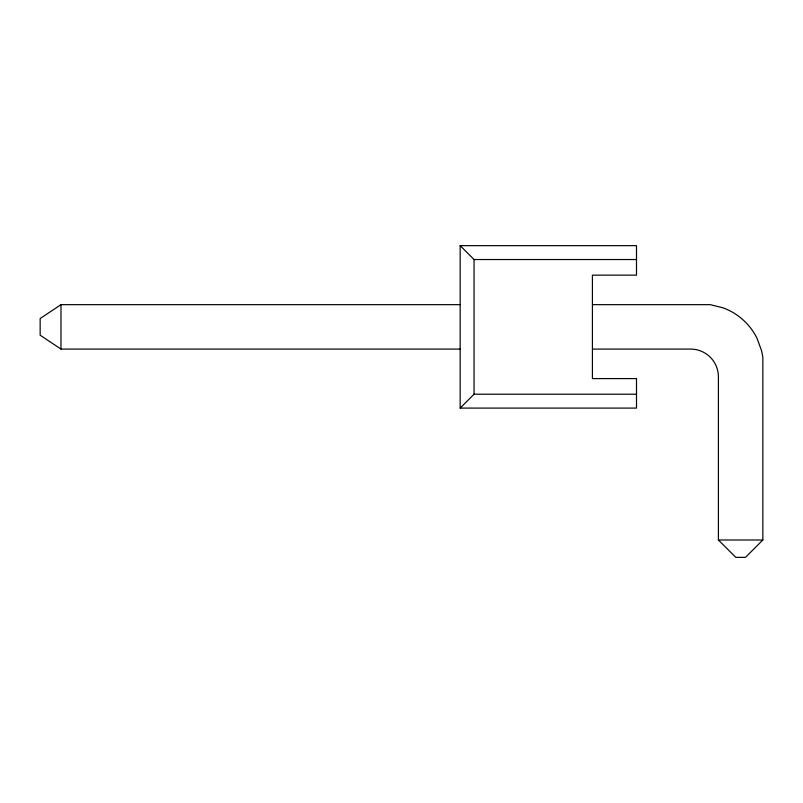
<?xml version="1.0" encoding="UTF-8"?>
<svg xmlns="http://www.w3.org/2000/svg" width="803" height="803" viewBox="0 0 803 803"><rect width="100%" height="100%" fill="white"/><g stroke="black" fill="none" stroke-linecap="round" stroke-linejoin="round"><path stroke-width="1.2" d="M460.159 408.095L636.498 408.095L636.498 378.594L592.413 378.594L592.413 275.148L636.498 275.148L636.498 245.648L460.159 245.648L460.159 408.095L474.051 394.213L636.498 394.213M592.835 304.658L710.284 304.658L723.162 307.87A61.53 61.53 0 0 1 756.998 338.234L761.585 350.69L762.85 357.215L762.85 539.997L745.495 557.352L735.779 557.352L718.414 539.997L718.414 376.858A27.774 27.774 0 0 0 690.65 349.084L592.835 349.084M460.159 304.658L60.978 304.658L40.15 318.54L40.15 335.202L60.978 349.084L460.159 349.084M460.159 245.648L474.051 259.53L636.498 259.53M718.414 539.997L762.85 539.997M474.051 259.53L474.051 394.213M60.978 304.658L60.978 349.084"/></g></svg>
